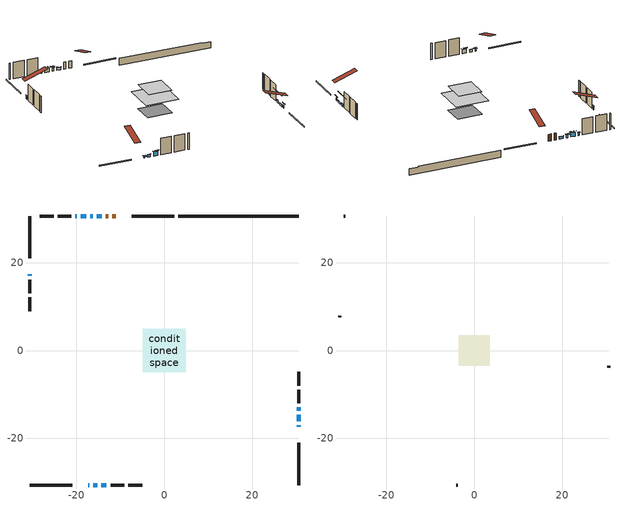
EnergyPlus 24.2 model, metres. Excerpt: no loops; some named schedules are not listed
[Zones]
conditioned space
 floor adiabatic (AdiabaticFloorConstruction): -4.92,-4.92 -4.92,4.92 4.92,4.92 4.92,-4.92 z2.92
 floor foundation (Slab1 construction): -3.66,-3.2 -3.66,3.2 3.66,3.2 3.66,-3.2 z-1.65
 wall outside (RimJoist1 construction): 2.27,30.64 -7.37,30.64 / -30.64,-30.64 -21,-30.64 / -30.64,30.64 -30.64,21 / 30.64,-30.64 30.64,-21 z0.48:0.78
 wall outside (AdiabaticWallConstruction 1): -11.01,30.64 -11.84,30.64 / -12.77,30.64 -13.35,30.64 z0.48:2.51
 wall outside (AdiabaticWallConstruction): -17.36,-30.64 -17.05,-30.64 z0.48:0.89; -16.13,-30.64 -15.31,-30.64 z0.48:1.14; 30.64,-17.36 30.64,-17 / 30.64,-13.72 30.64,-12.96 / -19.9,30.64 -20.26,30.64 z0.48:1.3; -14.27,30.64 -15.39,30.64 z0.48:1.19; 30.64,-16.07 30.64,-14.65 z0.48:0.94; -16.32,30.64 -16.83,30.64 z0.48:1.45; -14.38,-30.64 -13.16,-30.64 / -17.75,30.64 -18.98,30.64 z0.48:1.7; -30.64,17.36 -30.64,17.05 z0.48:1.4
 wall outside (Wall1 construction): -21.19,30.64 -24.29,30.64 / -12.23,-30.64 -9.13,-30.64 / -30.64,16.12 -30.64,13.02 / 30.64,-12.03 30.64,-8.93 z0.48:5.36
 wall outside (Wall2 construction): -25.22,30.64 -28.41,30.64 / -8.2,-30.64 -5.01,-30.64 / -30.64,12.09 -30.64,8.9 / 30.64,-8 30.64,-4.81 z0.48:5.36
 wall foundation (FoundationWall1 construction): 3.2,30.64,-1.65 3.2,30.64,0.48 27.89,30.64,0.48 27.89,30.64,0.24 30.64,30.64,0.24 30.64,30.64,-1.65
 window (WindowConstruction 8): -17.36,-30.64 -17.05,-30.64 z0.48:0.89
 window (WindowConstruction 5): -16.12,-30.64 -15.31,-30.64 z0.48:1.14
 window (WindowConstruction 6): 30.64,-17.36 30.64,-17 z0.48:1.29
 window (WindowConstruction 7): -14.27,30.64 -15.39,30.64 z0.48:1.19
 window (WindowConstruction 10): 30.64,-16.07 30.64,-14.65 z0.48:0.94
 window (WindowConstruction 9): -16.32,30.64 -16.83,30.64 z0.48:1.45
 window (WindowConstruction): -14.38,-30.64 -13.16,-30.64 z0.48:1.7
 window (WindowConstruction 1): -30.64,17.36 -30.64,17.05 z0.48:1.39
 window (WindowConstruction 2): 30.64,-13.72 30.64,-12.96 z0.48:1.29
 window (WindowConstruction 3): -17.75,30.64 -18.97,30.64 z0.48:1.7
 window (WindowConstruction 4): -19.9,30.64 -20.26,30.64 z0.48:1.29
 door (Door): -11.01,30.64 -11.84,30.64 z0.48:2.51
 door (Door 1): -12.77,30.64 -13.34,30.64 z0.48:2.51
 ceiling adiabatic (AdiabaticFloorConstruction): 4.92,-4.92 4.92,4.92 -4.92,4.92 -4.92,-4.92 z2.92
attic - vented
 floor to conditioned space (Floor1 construction Reversed): -3.48,-3.48 -3.48,3.48 3.48,3.48 3.48,-3.48 z5.36
 wall outside (Wall3 construction): -29.34,30.64 -29.71,30.64 / -4.08,-30.64 -3.72,-30.64 / -30.64,7.97 -30.64,7.61 / 30.64,-3.88 30.64,-3.51 z0.48:5.36
 roof outside (Roof1 construction): -10.08,30.64,5.36 -10.08,23.85,7.62 -8.29,23.85,7.62 -8.29,30.64,5.36; -18.29,-30.64,5.36 -18.29,-23.85,7.62 -20.07,-23.85,7.62 -20.07,-30.64,5.36; -30.64,18.29,5.36 -23.85,18.29,7.62 -23.85,20.07,7.62 -30.64,20.07,5.36; 30.64,-18.29,5.36 23.85,-18.29,7.62 23.85,-20.07,7.62 30.64,-20.07,5.36
shading: -16.75,-30.64 -17.66,-30.64 -17.66,-31.25 -16.75,-31.25 z1.18; -15.19,-30.64 -16.24,-30.64 -16.24,-30.7 -15.19,-30.7 z1.26; 30.64,-16.39 30.64,-17.97 30.73,-17.97 30.73,-16.39 z1.9; -15.51,30.64 -14.15,30.64 -14.15,30.73 -15.51,30.73 z1.31; 30.64,-14.59 30.64,-16.13 30.73,-16.13 30.73,-14.59 z1; -17.07,30.64 -16.08,30.64 -16.08,31.25 -17.07,31.25 z1.69; -12.86,-30.64 -14.68,-30.64 -14.68,-30.75 -12.86,-30.75 z2; -30.64,16.81 -30.64,17.6 -30.73,17.6 -30.73,16.81 z1.64; 30.64,-10.52 30.64,-16.16 30.73,-16.16 30.73,-10.52 z3.74; -19.34,30.64 -17.39,30.64 -17.39,30.73 -19.34,30.73 z2.07; -20.44,30.64 -19.72,30.64 -19.72,30.73 -20.44,30.73 z1.47
[Building]
Building 1: Terrain=Suburbs
[Site:Location]
Sault Ste Marie AP_ON: Latitude {deg}=46.49; Longitude {deg}=-84.51; Time Zone {hr}=-5; Elevation {m}=192; Keep Site Location Information=Yes
[Site:GroundTemperature:Shallow]
0.840846, -1.16074, -1.32103, -0.371179, 3.44196, 7.23733, 10.5277, 12.6121, 12.7892, 11.0939, 7.8874, 4.20846
[Site:WaterMainsTemperature]
Calculation Method=Schedule; Temperature Schedule=mains temperature schedule
[Material] Roughness=Rough; Thermal Absorptance=0.9
Name | Thickness {m} | Conductivity {W/m-K} | Density {kg/m3} | Specific Heat {J/kg-K} | Solar Absorptance | Visible Absorptance
asphalt or fiberglass shingles | 0.00635 | 0.162714 | 1121.4 | 1465.45 | 0.95 | 0.95
ceiling loosefill ins | 0.254 | 0.0480833 | 16.02 | 1046.75 | 0.7 | 0.7
ceiling stud and cavity | 0.1397 | 0.164259 | 65.682 | 1177.47 | 0.7 | 0.7
concrete 4.0 in. | 0.1016 | 1.803125 | 2242.8 | 837.4 | 0.7 | 0.7
concrete 8.0 in. | 0.2032 | 1.803125 | 2242.8 | 837.4 | 0.7 | 0.7
door material | 0.04445 | 0.188738 | 512.64 | 1214.23 | 0.7 | 0.7
door material 1 | 0.04445 | 0.053851 | 512.64 | 1214.23 | 0.7 | 0.7
exterior vertical ins | 0.046611 | 0.029427 | 32.04 | 1214.23 | 0.7 | 0.7
floor covering | 0.0127 | 0.0433444 | 54.468 | 1339.84 | 0.6 | 0.6
floor rigid ins; wall rigid ins | 0.512978 | 0.029427 | 32.04 | 1214.23 | 0.7 | 0.7
floor stud and cavity | 0.1397 | 1.75129 | 37.0049 | 1207.88 | 0.7 | 0.7
furniture material conditioned space 1 | 0.1524 | 0.115458 | 640.8 | 1214.23 | 0.6 | 0.6
gypsum board | 0.0127 | 0.160291 | 801 | 837.4 | 0.6 | 0.6
gypsum board 1 | 0.0127 | 0.160291 | 801 | 837.4 | 0.7 | 0.7
osb sheathing 0.5 in. | 0.0127 | 0.115458 | 512.64 | 1214.23 | 0.7 | 0.7
osb sheathing 0.75 in. | 0.01905 | 0.115458 | 512.64 | 1214.23 | 0.7 | 0.7
osb sheathing 2.0 in. | 0.0508 | 0.115458 | 512.64 | 1214.23 | 0.7 | 0.7
rim joist rigid ins | 0.051816 | 0.029427 | 32.04 | 1214.23 | 0.7 | 0.7
rim joist stud and cavity | 0.0508 | 0.278529 | 125.044 | 1163.47 | 0.6 | 0.6
wall stud and cavity | 0.1397 | 0.0816238 | 139.0536 | 1170.24 | 0.7 | 0.7
wall stud and cavity 1 | 0.1397 | 0.0819611 | 139.0536 | 1170.24 | 0.7 | 0.7
wall stud and cavity 2 | 0.0889 | 6.1454 | 50.32683 | 1063.81 | 0.6 | 0.6
wall stud and cavity 3 | 0.0889 | 0.380278 | 52.3479 | 1209.89 | 0.7 | 0.7
wall stud and cavity 4 | 0.0889 | 0.391764 | 83.0341 | 1211.67 | 0.7 | 0.7
wood siding | 0.0254 | 0.102417 | 544.68 | 1172.36 | 0.84 | 0.84
wood siding 1 | 0.00254 | 0.102417 | 544.68 | 1172.36 | 0.84 | 0.84
wood siding 2; wood siding 3; wood siding 4 | 0.0254 | 0.102417 | 544.68 | 1172.36 | 0.7 | 0.7
[WindowMaterial:SimpleGlazingSystem]
Name | U-Factor {W/m2-K} | Solar Heat Gain Coefficient
WindowMaterial | 2.50059 | 0.46
WindowMaterial 1 | 2.78619 | 0.31
WindowMaterial 2 | 2.28426 | 0.58
WindowMaterial 3 | 2.74134 | 0.34
WindowMaterial 4 | 2.58974 | 0.43
WindowMaterial 5 | 2.66355 | 0.39
WindowMaterial 6 | 4.51855 | 0.52
WindowMaterial 7 | 2.64141 | 0.55
WindowMaterial 8 | 2.83843 | 0.36
[Construction]
AdiabaticFloorConstruction: floor stud and cavity, floor rigid ins, osb sheathing 0.75 in., floor covering
AdiabaticWallConstruction: wood siding 3, wall rigid ins, wall stud and cavity 3, gypsum board
AdiabaticWallConstruction 1: wood siding 4, wall rigid ins, wall stud and cavity 3, gypsum board
Door: door material
Door 1: door material 1
Floor1 construction Reversed: gypsum board, ceiling stud and cavity, ceiling loosefill ins
FoundationWall1 construction: concrete 8.0 in., gypsum board 1
furniture construction conditioned space 1: furniture material conditioned space 1
PartitionWallConstruction: gypsum board, wall stud and cavity 4, gypsum board
RimJoist1 construction: wood siding 2, rim joist rigid ins, osb sheathing 2.0 in., rim joist stud and cavity
Roof1 construction: asphalt or fiberglass shingles
Slab1 construction: concrete 4.0 in.
Wall1 construction: wood siding, osb sheathing 0.5 in., wall stud and cavity, gypsum board
Wall2 construction: wood siding, osb sheathing 0.5 in., wall stud and cavity 1, gypsum board
Wall3 construction: wood siding 1, wall stud and cavity 2
WindowConstruction; WindowConstruction 3: WindowMaterial
WindowConstruction 1: WindowMaterial 1
WindowConstruction 10: WindowMaterial 8
WindowConstruction 2: WindowMaterial 2
WindowConstruction 4; WindowConstruction 6: WindowMaterial 3
WindowConstruction 5: WindowMaterial 4
WindowConstruction 7: WindowMaterial 5
WindowConstruction 8: WindowMaterial 6
WindowConstruction 9: WindowMaterial 7
[Zone] Multiplier=1; Part of Total Floor Area=Yes
Name | Volume {m3}
attic - vented | 17.8072
conditioned space | 349.8
[Space]
Name | Zone | Volume {m3}
attic - vented 1 | attic - vented | 17.8072
conditioned space 1 | conditioned space | 349.8
[ZoneInfiltration:EffectiveLeakageArea]
infil attic - vented 1: Zone or Space=attic - vented 1; Schedule=Always On Discrete; Effective Air Leakage Area {cm2}=1908.59; Stack Coefficient=0.00049637; Wind Coefficient=1.5053e-05
[ZoneMixing]
whole house fan mix: Zone or Space=attic - vented; Schedule=Always On Continuous; Design Flow Rate Calculation Method=Flow/Zone; Design Flow Rate {m3/s}=0; Source Zone or Space=conditioned space
[SurfaceProperty:ExposedFoundationPerimeter]
Slab1: Exposed Perimeter Calculation Method=TotalExposedPerimeter; Total Exposed Perimeter {m}=27.44
[InternalMass] Zone or ZoneList=conditioned space; Space or SpaceList=conditioned space 1
Name | Construction | Surface Area {m2}
furniture mass conditioned space 1 | furniture construction conditioned space 1 | 57.5392
partition wall mass | PartitionWallConstruction | 143.848
[Lights]
interior lighting: Zone or ZoneList or Space or SpaceList=conditioned space 1; Schedule=interior lighting schedule; Design Level Calculation Method=LightingLevel; Lighting Level {W}=343.2; Return Air Fraction=0; Fraction Radiant=0.6; Fraction Visible=0.2; Fraction Replaceable=1
[People]
occupants: Zone or ZoneList or Space or SpaceList=conditioned space 1; Number of People Schedule=occupants schedule; Number of People Calculation Method=People; Number of People=3; Fraction Radiant=0.314171; Sensible Heat Fraction=0.56303; Activity Level Schedule=occupants activity schedule; Carbon Dioxide Generation Rate {m3/s-W}=0; Enable ASHRAE 55 Comfort Warnings=No; Mean Radiant Temperature Calculation Type=EnclosureAveraged
[ElectricEquipment] Zone or ZoneList or Space or SpaceList=conditioned space 1; Design Level Calculation Method=EquipmentLevel
Name | Schedule | Design Level {W} | Fraction Latent | Fraction Radiant | Fraction Lost
clothes dryer | clothes dryer schedule | 140.772 | 0.015 | 0.081 | 0.85
clothes washer | clothes washer schedule | 32.1985 | 0.03 | 0.162 | 0.7
cooking range | cooking range schedule | 215.147 | 0.08 | 0.432 | 0.2
dishwasher | dishwasher schedule | 66.8632 | 0.3 | 0.18 | 0.4
fridge | fridge schedule | 72.9452 | 0 | 0.6 | 0
mech vent house fan | mech vent house fan schedule | 0 | 0 | 0 | 1
mech vent house fan cfis | mech vent house fan cfis schedule | 0 | 0 | 0 | 0
misc plug loads | misc plug loads schedule | 494.7 | 0.045 | 0.513 | 0.1
whole house fan | Always On Discrete | 0 | 0 | 0 | 1
[OtherEquipment] Zone or ZoneList or Space or SpaceList=conditioned space 1; Design Level Calculation Method=EquipmentLevel
Name | Fuel Type | Schedule | Design Level {W} | Fraction Latent | Fraction Radiant | Fraction Lost
clothes dryer 1 | Electricity | clothes dryer schedule | 0 | 0.015 | 0.081 | 0.85
cooking range 1 | Electricity | cooking range schedule | 0 | 0.08 | 0.432 | 0.2
general water use latent | None | general water use schedule | 62.594 | 1 | 0 | 0
general water use sensible | None | general water use schedule | -61.6891 | 0 | 0.6 | 0
mech vent house fan latent load | None | Always On Discrete | 0 | 1 | 0 | 0
mech vent house fan sensible load | None | Always On Discrete | 0 | 0 | 0 | 0
water heater energy adjustment1 | Electricity | Always On Discrete | 0.01 | 0 | 0 | 1
[ZoneInfiltration:DesignFlowRate] Zone or ZoneList or Space or SpaceList=conditioned space 1; Schedule=Always On Discrete; Design Flow Rate Calculation Method=Flow/Zone; Design Flow Rate {m3/s}=0
infil flow; natural vent flow; whole house fan flow
[AvailabilityManager:Scheduled]
furnace airloop Availability Manager: Schedule=Always On Discrete
[Foundation:Kiva]
Foundation Kiva 1: Initial Indoor Air Temperature {C}=21.1111; Wall Height Above Grade {m}=0.479999; Wall Depth Below Slab {m}=0.2032; Custom Block Material Name 1=exterior vertical ins; Custom Block Depth 1 {m}=2.13; Custom Block X Position 1 {m}=0.2159; Custom Block Z Position 1 {m}=0
[Foundation:Kiva:Settings]
Soil Conductivity {W/m-K}=0.849921; Soil Density {kg/m3}=1842.3; Soil Specific Heat {J/kg-K}=418.7; Ground Solar Absorptivity=0.9; Ground Thermal Absorptivity=0.9; Ground Surface Roughness {m}=0.03; Far-Field Width {m}=40; Deep-Ground Boundary Condition=ZeroFlux; Deep-Ground Depth {m}=40; Minimum Cell Dimension {m}=0.2; Maximum Cell Growth Coefficient=3; Simulation Timestep=Timestep
[Exterior:Lights]
exterior lighting: Schedule=exterior lighting schedule; Design Level {W}=75.6
[EnergyManagementSystem:GlobalVariable]
furnace_airloop_Fan_RTF
infil_program_Qfan
infil_program_Qinf
natural_vent_program_Qnv
natural_vent_program_Qwhf
[EnergyManagementSystem:Sensor]
Name | Output:Variable or Output:Meter Index Key | Output:Variable or Output:Meter
airflow_gain | infil flow | Infiltration Sensible Heat Gain Energy
airflow_gain_1 | natural vent flow | Infiltration Sensible Heat Gain Energy
airflow_gain_2 | whole house fan flow | Infiltration Sensible Heat Gain Energy
airflow_loss | infil flow | Infiltration Sensible Heat Loss Energy
airflow_loss_1 | natural vent flow | Infiltration Sensible Heat Loss Energy
airflow_loss_2 | whole house fan flow | Infiltration Sensible Heat Loss Energy
clg_load_cond |  | Cooling:EnergyTransfer:Zone:CONDITIONED SPACE
clg_sp_s; clg_sp_s_1 | cooling setpoint | Schedule Value
clothes_dryer_exhaust_0_sch_s | clothes dryer exhaust 0 schedule | Schedule Value
cool_season | cooling season schedule | Schedule Value
htg_load_cond |  | Heating:EnergyTransfer:Zone:CONDITIONED SPACE
htg_sp_s; htg_sp_s_1 | heating setpoint | Schedule Value
ig_ee_conv | clothes dryer | Electric Equipment Convective Heating Energy
ig_ee_conv_2 | cooking range | Electric Equipment Convective Heating Energy
ig_ee_conv_4 | fridge | Electric Equipment Convective Heating Energy
ig_ee_conv_5 | misc plug loads | Electric Equipment Convective Heating Energy
ig_ee_conv_6 | whole house fan | Electric Equipment Convective Heating Energy
ig_ee_rad | clothes dryer | Electric Equipment Radiant Heating Energy
ig_ee_rad_2 | cooking range | Electric Equipment Radiant Heating Energy
ig_ee_rad_4 | fridge | Electric Equipment Radiant Heating Energy
ig_ee_rad_5 | misc plug loads | Electric Equipment Radiant Heating Energy
ig_ee_rad_6 | whole house fan | Electric Equipment Radiant Heating Energy
ig_lgt_conv | interior lighting | Lights Convective Heating Energy
ig_lgt_rad | interior lighting | Lights Radiant Heating Energy
ig_lgt_vis | interior lighting | Lights Visible Radiation Heating Energy
ig_oe_conv | clothes dryer 1 | Other Equipment Convective Heating Energy
ig_oe_conv_1 | cooking range 1 | Other Equipment Convective Heating Energy
ig_oe_conv_2 | general water use latent | Other Equipment Convective Heating Energy
ig_oe_conv_3 | general water use sensible | Other Equipment Convective Heating Energy
ig_oe_conv_4 | water heater energy adjustment1 | Other Equipment Convective Heating Energy
ig_oe_rad | clothes dryer 1 | Other Equipment Radiant Heating Energy
ig_oe_rad_1 | cooking range 1 | Other Equipment Radiant Heating Energy
ig_oe_rad_2 | general water use latent | Other Equipment Radiant Heating Energy
ig_oe_rad_3 | general water use sensible | Other Equipment Radiant Heating Energy
ig_oe_rad_4 | water heater energy adjustment1 | Other Equipment Radiant Heating Energy
ig_ppl_conv | occupants | People Convective Heating Energy
ig_ppl_rad | occupants | People Radiant Heating Energy
im_conv | furniture mass conditioned space 1 | Surface Inside Face Convection Heat Gain Energy
im_conv_1 | partition wall mass | Surface Inside Face Convection Heat Gain Energy
im_ig | furniture mass conditioned space 1 | Surface Inside Face Internal Gains Radiation Heat Gain Energy
im_ig_1 | partition wall mass | Surface Inside Face Internal Gains Radiation Heat Gain Energy
im_lgt | furniture mass conditioned space 1 | Surface Inside Face Lights Radiation Heat Gain Energy
im_lgt_1 | partition wall mass | Surface Inside Face Lights Radiation Heat Gain Energy
im_sol | furniture mass conditioned space 1 | Surface Inside Face Solar Radiation Heat Gain Energy
im_sol_1 | partition wall mass | Surface Inside Face Solar Radiation Heat Gain Energy
im_surf | furniture mass conditioned space 1 | Surface Inside Face Net Surface Thermal Radiation Heat Gain Energy
im_surf_1 | partition wall mass | Surface Inside Face Net Surface Thermal Radiation Heat Gain Energy
mv_conv | mech vent house fan | Electric Equipment Convective Heating Energy
mv_conv_1 | mech vent house fan cfis | Electric Equipment Convective Heating Energy
mv_conv_2 | mech vent house fan latent load | Other Equipment Convective Heating Energy
mv_conv_3 | mech vent house fan sensible load | Other Equipment Convective Heating Energy
mv_rad | mech vent house fan | Electric Equipment Radiant Heating Energy
mv_rad_1 | mech vent house fan cfis | Electric Equipment Radiant Heating Energy
mv_rad_2 | mech vent house fan latent load | Other Equipment Radiant Heating Energy
mv_rad_3 | mech vent house fan sensible load | Other Equipment Radiant Heating Energy
natural_vent_s | natural vent schedule | Schedule Value
out_pb_s |  | Site Outdoor Air Barometric Pressure
out_wt_s |  | Site Outdoor Air Humidity Ratio
site_vw_s |  | Site Wind Speed
ss_back_out | Window1 | Surface Window Shortwave from Zone Back Out Window Heat Transfer Rate
ss_back_out_1 | Window10 | Surface Window Shortwave from Zone Back Out Window Heat Transfer Rate
ss_back_out_10 | Window9 | Surface Window Shortwave from Zone Back Out Window Heat Transfer Rate
ss_back_out_2 | Window11 | Surface Window Shortwave from Zone Back Out Window Heat Transfer Rate
ss_back_out_3 | Window12 | Surface Window Shortwave from Zone Back Out Window Heat Transfer Rate
ss_back_out_4 | Window14 | Surface Window Shortwave from Zone Back Out Window Heat Transfer Rate
ss_back_out_5 | Window2 | Surface Window Shortwave from Zone Back Out Window Heat Transfer Rate
ss_back_out_6 | Window3 | Surface Window Shortwave from Zone Back Out Window Heat Transfer Rate
ss_back_out_7 | Window5 | Surface Window Shortwave from Zone Back Out Window Heat Transfer Rate
ss_back_out_8 | Window6 | Surface Window Shortwave from Zone Back Out Window Heat Transfer Rate
ss_back_out_9 | Window7 | Surface Window Shortwave from Zone Back Out Window Heat Transfer Rate
ss_conv | Door1 | Surface Inside Face Convection Heat Gain Energy
ss_conv_1 | Door2 | Surface Inside Face Convection Heat Gain Energy
ss_conv_10 | Window6 | Surface Inside Face Convection Heat Gain Energy
ss_conv_11 | Window7 | Surface Inside Face Convection Heat Gain Energy
ss_conv_12 | Window9 | Surface Inside Face Convection Heat Gain Energy
ss_conv_2 | Window1 | Surface Inside Face Convection Heat Gain Energy
ss_conv_3 | Window10 | Surface Inside Face Convection Heat Gain Energy
ss_conv_4 | Window11 | Surface Inside Face Convection Heat Gain Energy
ss_conv_5 | Window12 | Surface Inside Face Convection Heat Gain Energy
ss_conv_6 | Window14 | Surface Inside Face Convection Heat Gain Energy
ss_conv_7 | Window2 | Surface Inside Face Convection Heat Gain Energy
ss_conv_8 | Window3 | Surface Inside Face Convection Heat Gain Energy
ss_conv_9 | Window5 | Surface Inside Face Convection Heat Gain Energy
ss_ig | Door1 | Surface Inside Face Internal Gains Radiation Heat Gain Energy
ss_ig_1 | Door2 | Surface Inside Face Internal Gains Radiation Heat Gain Energy
ss_ig_10 | Window6 | Surface Inside Face Internal Gains Radiation Heat Gain Energy
ss_ig_11 | Window7 | Surface Inside Face Internal Gains Radiation Heat Gain Energy
ss_ig_12 | Window9 | Surface Inside Face Internal Gains Radiation Heat Gain Energy
ss_ig_2 | Window1 | Surface Inside Face Internal Gains Radiation Heat Gain Energy
ss_ig_3 | Window10 | Surface Inside Face Internal Gains Radiation Heat Gain Energy
ss_ig_4 | Window11 | Surface Inside Face Internal Gains Radiation Heat Gain Energy
ss_ig_5 | Window12 | Surface Inside Face Internal Gains Radiation Heat Gain Energy
ss_ig_6 | Window14 | Surface Inside Face Internal Gains Radiation Heat Gain Energy
ss_ig_7 | Window2 | Surface Inside Face Internal Gains Radiation Heat Gain Energy
ss_ig_8 | Window3 | Surface Inside Face Internal Gains Radiation Heat Gain Energy
ss_ig_9 | Window5 | Surface Inside Face Internal Gains Radiation Heat Gain Energy
ss_lgt | Door1 | Surface Inside Face Lights Radiation Heat Gain Energy
ss_lgt_1 | Door2 | Surface Inside Face Lights Radiation Heat Gain Energy
ss_sol | Door1 | Surface Inside Face Solar Radiation Heat Gain Energy
ss_sol_1 | Door2 | Surface Inside Face Solar Radiation Heat Gain Energy
ss_surf | Door1 | Surface Inside Face Net Surface Thermal Radiation Heat Gain Energy
ss_surf_1 | Door2 | Surface Inside Face Net Surface Thermal Radiation Heat Gain Energy
ss_surf_10 | Window6 | Surface Inside Face Net Surface Thermal Radiation Heat Gain Energy
ss_surf_11 | Window7 | Surface Inside Face Net Surface Thermal Radiation Heat Gain Energy
ss_surf_12 | Window9 | Surface Inside Face Net Surface Thermal Radiation Heat Gain Energy
ss_surf_2 | Window1 | Surface Inside Face Net Surface Thermal Radiation Heat Gain Energy
ss_surf_3 | Window10 | Surface Inside Face Net Surface Thermal Radiation Heat Gain Energy
ss_surf_4 | Window11 | Surface Inside Face Net Surface Thermal Radiation Heat Gain Energy
ss_surf_5 | Window12 | Surface Inside Face Net Surface Thermal Radiation Heat Gain Energy
ss_surf_6 | Window14 | Surface Inside Face Net Surface Thermal Radiation Heat Gain Energy
ss_surf_7 | Window2 | Surface Inside Face Net Surface Thermal Radiation Heat Gain Energy
ss_surf_8 | Window3 | Surface Inside Face Net Surface Thermal Radiation Heat Gain Energy
ss_surf_9 | Window5 | Surface Inside Face Net Surface Thermal Radiation Heat Gain Energy
ss_trans_in | Window1 | Surface Window Transmitted Solar Radiation Rate
ss_trans_in_1 | Window10 | Surface Window Transmitted Solar Radiation Rate
ss_trans_in_10 | Window9 | Surface Window Transmitted Solar Radiation Rate
ss_trans_in_2 | Window11 | Surface Window Transmitted Solar Radiation Rate
ss_trans_in_3 | Window12 | Surface Window Transmitted Solar Radiation Rate
ss_trans_in_4 | Window14 | Surface Window Transmitted Solar Radiation Rate
ss_trans_in_5 | Window2 | Surface Window Transmitted Solar Radiation Rate
ss_trans_in_6 | Window3 | Surface Window Transmitted Solar Radiation Rate
ss_trans_in_7 | Window5 | Surface Window Transmitted Solar Radiation Rate
ss_trans_in_8 | Window6 | Surface Window Transmitted Solar Radiation Rate
ss_trans_in_9 | Window7 | Surface Window Transmitted Solar Radiation Rate
ss_trans_out | Window1 | Surface Inside Face Initial Transmitted Diffuse Transmitted Out Window Solar Radiation Rate
ss_trans_out_1 | Window10 | Surface Inside Face Initial Transmitted Diffuse Transmitted Out Window Solar Radiation Rate
ss_trans_out_10 | Window9 | Surface Inside Face Initial Transmitted Diffuse Transmitted Out Window Solar Radiation Rate
ss_trans_out_2 | Window11 | Surface Inside Face Initial Transmitted Diffuse Transmitted Out Window Solar Radiation Rate
ss_trans_out_3 | Window12 | Surface Inside Face Initial Transmitted Diffuse Transmitted Out Window Solar Radiation Rate
ss_trans_out_4 | Window14 | Surface Inside Face Initial Transmitted Diffuse Transmitted Out Window Solar Radiation Rate
ss_trans_out_5 | Window2 | Surface Inside Face Initial Transmitted Diffuse Transmitted Out Window Solar Radiation Rate
ss_trans_out_6 | Window3 | Surface Inside Face Initial Transmitted Diffuse Transmitted Out Window Solar Radiation Rate
ss_trans_out_7 | Window5 | Surface Inside Face Initial Transmitted Diffuse Transmitted Out Window Solar Radiation Rate
ss_trans_out_8 | Window6 | Surface Inside Face Initial Transmitted Diffuse Transmitted Out Window Solar Radiation Rate
ss_trans_out_9 | Window7 | Surface Inside Face Initial Transmitted Diffuse Transmitted Out Window Solar Radiation Rate
s_conv | Floor1 | Surface Inside Face Convection Heat Gain Energy
s_conv_1 | FoundationWall1 | Surface Inside Face Convection Heat Gain Energy
s_conv_10 | Wall1:180 | Surface Inside Face Convection Heat Gain Energy
s_conv_11 | Wall1:270 | Surface Inside Face Convection Heat Gain Energy
s_conv_12 | Wall1:90 | Surface Inside Face Convection Heat Gain Energy
s_conv_13 | Wall2:0 | Surface Inside Face Convection Heat Gain Energy
s_conv_14 | Wall2:180 | Surface Inside Face Convection Heat Gain Energy
s_conv_15 | Wall2:270 | Surface Inside Face Convection Heat Gain Energy
s_conv_16 | Wall2:90 | Surface Inside Face Convection Heat Gain Energy
s_conv_2 | inferred conditioned ceiling | Surface Inside Face Convection Heat Gain Energy
s_conv_3 | inferred conditioned floor | Surface Inside Face Convection Heat Gain Energy
s_conv_4 | RimJoist1:0 | Surface Inside Face Convection Heat Gain Energy
s_conv_5 | RimJoist1:180 | Surface Inside Face Convection Heat Gain Energy
s_conv_6 | RimJoist1:270 | Surface Inside Face Convection Heat Gain Energy
s_conv_7 | RimJoist1:90 | Surface Inside Face Convection Heat Gain Energy
s_conv_8 | Slab1 | Surface Inside Face Convection Heat Gain Energy
s_conv_9 | Wall1:0 | Surface Inside Face Convection Heat Gain Energy
s_ig | Floor1 | Surface Inside Face Internal Gains Radiation Heat Gain Energy
s_ig_1 | FoundationWall1 | Surface Inside Face Internal Gains Radiation Heat Gain Energy
s_ig_10 | Wall1:180 | Surface Inside Face Internal Gains Radiation Heat Gain Energy
s_ig_11 | Wall1:270 | Surface Inside Face Internal Gains Radiation Heat Gain Energy
s_ig_12 | Wall1:90 | Surface Inside Face Internal Gains Radiation Heat Gain Energy
